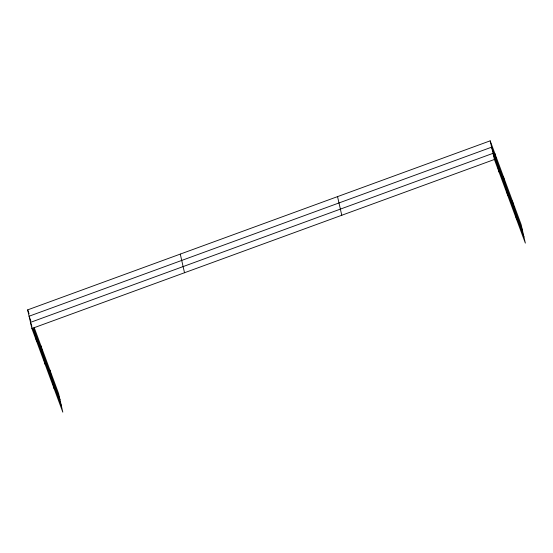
<?xml version="1.0" encoding="UTF-8"?>
<svg xmlns="http://www.w3.org/2000/svg" width="553" height="553" viewBox="0 0 553 553"><rect width="100%" height="100%" fill="white"/><g stroke="black" fill="none" stroke-linecap="round" stroke-linejoin="round"><path stroke-width="0.83" d="M34.092 327.3L58.59 393.522L62.821 412.165L31.88 328.523L27.65 309.88L490.179 140.835L521.12 224.477L525.35 243.12L494.41 159.478L490.179 140.835M31.88 328.523L494.41 159.478M522.557 230.815L491.617 147.174L29.088 316.219L30.83 320.934M523.954 236.967L493.013 153.326L30.484 322.371L31.936 326.298M27.65 309.88L29.102 313.807M60.028 399.86L33.74 328.793L36.533 341.097M32.516 327.874L61.424 406.013M512.444 201.022L516.675 219.665M503.507 176.856L507.737 195.506M494.831 153.402L499.062 172.052M337.544 196.619L341.775 215.262M180.285 254.097L184.515 272.74M49.915 370.068L54.146 388.711M40.977 345.901L45.208 364.551"/></g></svg>
